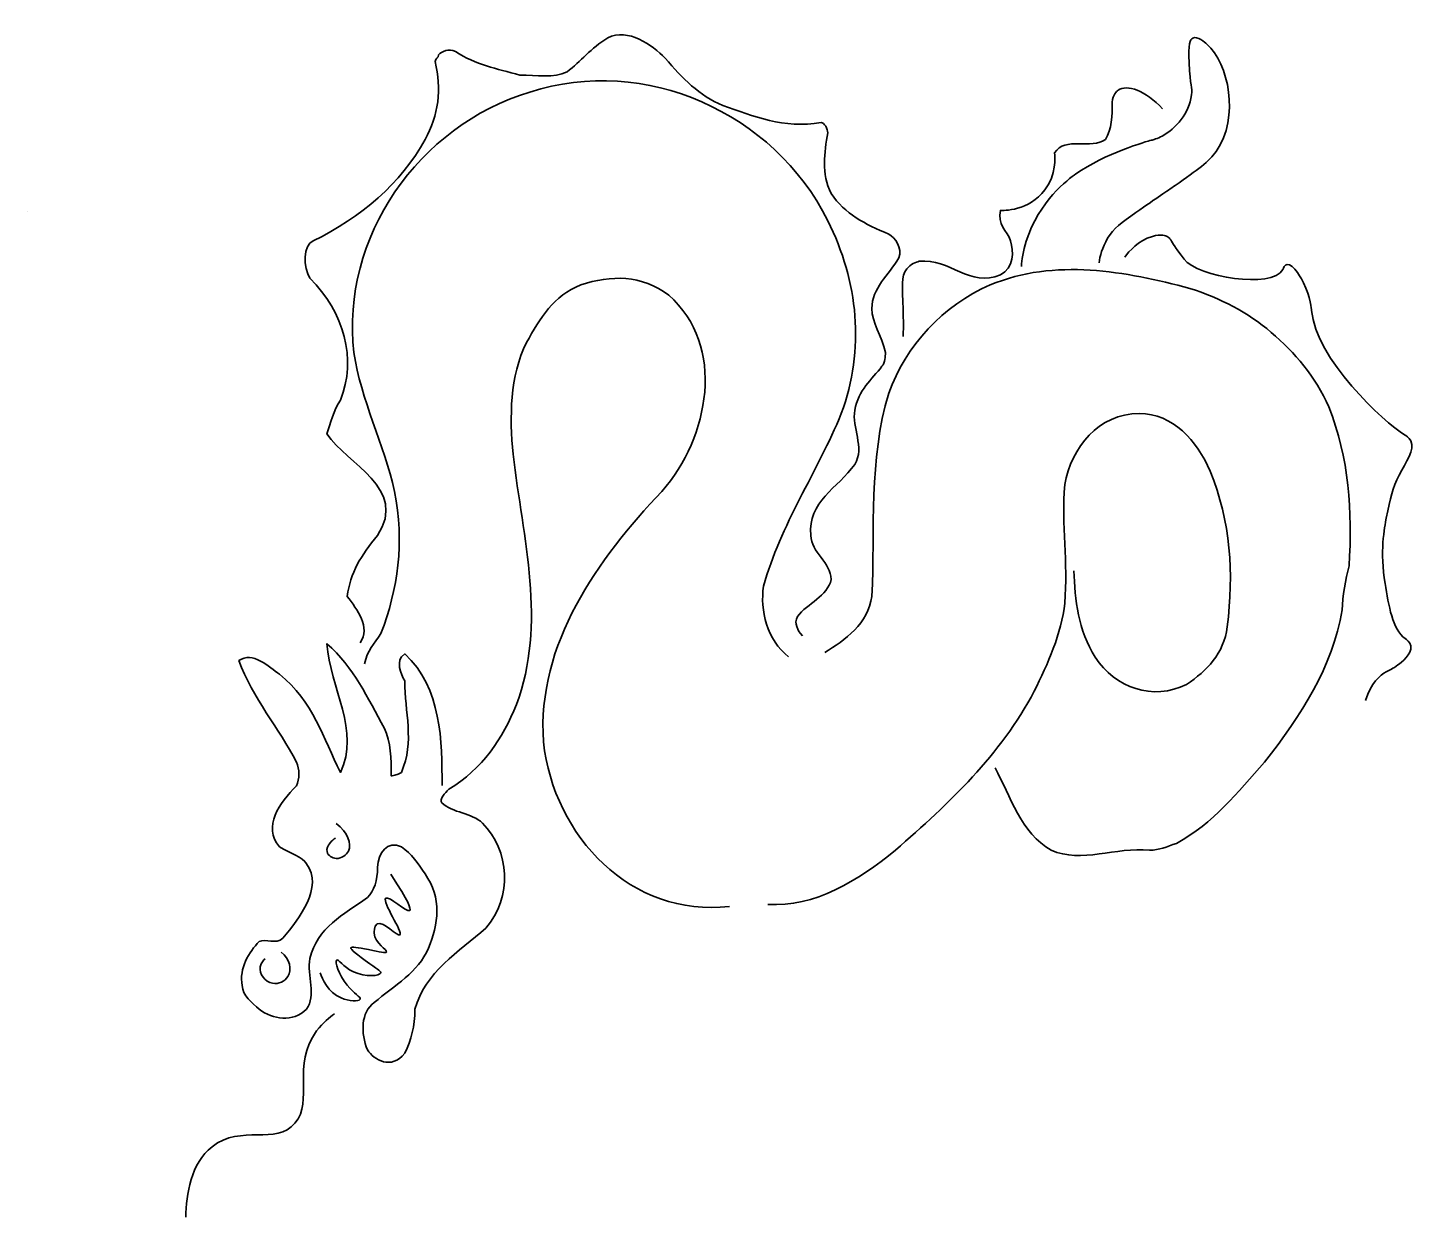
# Model space of a CAD drawing. Header units: inches. Extents: x 3.1 to 22.4, y -24.7 to -8.1.
import ezdxf

# ---------------------------------------------------------------- set-up
doc = ezdxf.new("R2010")
doc.units = ezdxf.units.IN
doc.header["$MEASUREMENT"] = 0
doc.layers.add('Path', color=7, linetype='Continuous')

msp = doc.modelspace()

# ---------------------------------------------------------------- linework, layer by layer
at = {"layer": 'Path', "color": 250, "lineweight": 35, "true_color": 0x231f20}
msp.add_lwpolyline([(3.088, -10.691), (3.088, -10.691)], dxfattribs=at)
for points, knots in [([(7.706, -16.687), (7.855, -16.463), (7.667, -16.228), (7.526, -16.04), (7.573, -15.71), (7.714, -15.475), (7.949, -15.193), (8.373, -14.534), (7.526, -14.205), (7.244, -13.782), (7.291, -13.641), (7.338, -13.453), (7.432, -13.311), (7.667, -12.747), (7.479, -12.089), (7.009, -11.618), (6.914, -11.477), (6.914, -11.148), (7.056, -11.101), (7.714, -10.771), (8.279, -10.301), (8.608, -9.69), (8.796, -9.36), (8.843, -8.984), (8.749, -8.608), (8.749, -8.561), (8.796, -8.561), (8.796, -8.514), (8.843, -8.467), (8.937, -8.42), (9.031, -8.467), (9.313, -8.655), (9.596, -8.702), (9.925, -8.796), (10.16, -8.796), (10.395, -8.843), (10.583, -8.749), (10.771, -8.608), (10.913, -8.42), (11.148, -8.279), (11.43, -8.137), (11.759, -8.373), (11.947, -8.561), (12.183, -8.843), (12.418, -9.078), (12.747, -9.219), (13.17, -9.36), (13.594, -9.549), (14.111, -9.454), (14.158, -9.454), (14.205, -9.549), (14.205, -9.596), (14.158, -9.878), (14.111, -10.16), (14.252, -10.442), (14.44, -10.724), (14.723, -10.866), (15.052, -11.007), (15.146, -11.054), (15.24, -11.195), (15.193, -11.336), (15.052, -11.571), (14.817, -11.759), (14.817, -12.041), (14.817, -12.23), (14.958, -12.418), (15.005, -12.653), (15.005, -12.7), (15.005, -12.794), (14.958, -12.841), (14.817, -13.029), (14.629, -13.17), (14.581, -13.453), (14.534, -13.688), (14.723, -13.97), (14.581, -14.205), (14.346, -14.534), (13.923, -14.723), (13.97, -15.193), (13.97, -15.428), (14.252, -15.569), (14.252, -15.804), (14.205, -16.04), (13.923, -16.134), (13.782, -16.322), (13.735, -16.416), (13.782, -16.51), (13.852, -16.587)], [0, 0, 0, 0, 1, 1, 1, 2, 2, 2, 3, 3, 3, 4, 4, 4, 5, 5, 5, 6, 6, 6, 7, 7, 7, 8, 8, 8, 9, 9, 9, 10, 10, 10, 11, 11, 11, 12, 12, 12, 13, 13, 13, 14, 14, 14, 15, 15, 15, 16, 16, 16, 17, 17, 17, 18, 18, 18, 19, 19, 19, 20, 20, 20, 21, 21, 21, 22, 22, 22, 23, 23, 23, 24, 24, 24, 25, 25, 25, 26, 26, 26, 27, 27, 27, 28, 28, 28, 29, 29, 29, 29]), ([(16.895, -11.454), (16.902, -11.367), (16.919, -11.245), (16.963, -11.105), (17.134, -10.551), (17.552, -10.24), (17.652, -10.169), (18.052, -9.886), (18.648, -9.715), (18.698, -9.701), (18.728, -9.693), (18.784, -9.678), (18.851, -9.642), (19.042, -9.54), (19.227, -9.326), (19.26, -9.072), (19.276, -8.95), (19.238, -8.966), (19.226, -8.621), (19.217, -8.367), (19.236, -8.3), (19.277, -8.28), (19.341, -8.25), (19.444, -8.34), (19.473, -8.365), (19.774, -8.631), (19.934, -9.377), (19.602, -9.856), (19.504, -9.998), (19.346, -10.109), (19.03, -10.331), (18.92, -10.409), (18.788, -10.494), (18.486, -10.705), (18.284, -10.846), (18.18, -10.921), (18.094, -11.063), (18.016, -11.191), (17.987, -11.316), (17.975, -11.403)], [0, 0, 0, 0, 1, 1, 1, 2, 2, 2, 3, 3, 3, 4, 4, 4, 5, 5, 5, 6, 6, 6, 7, 7, 7, 8, 8, 8, 9, 9, 9, 10, 10, 10, 11, 11, 11, 12, 12, 12, 13, 13, 13, 13]), ([(13.66, -16.879), (13.359, -16.651), (13.264, -16.228), (13.311, -15.899), (13.547, -15.052), (14.064, -14.299), (14.393, -13.5), (14.723, -12.606), (14.629, -11.665), (14.205, -10.819), (13.453, -9.313), (11.665, -8.514), (10.066, -9.031), (8.514, -9.501), (7.432, -11.054), (7.62, -12.653), (7.714, -13.311), (8.043, -13.923), (8.184, -14.581), (8.326, -15.287), (8.231, -15.946), (7.996, -16.557), (7.902, -16.698), (7.808, -16.792), (7.765, -16.976)], [0, 0, 0, 0, 1, 1, 1, 2, 2, 2, 3, 3, 3, 4, 4, 4, 5, 5, 5, 6, 6, 6, 7, 7, 7, 8, 8, 8, 8]), ([(15.253, -12.43), (15.257, -12.269), (15.255, -12.137), (15.252, -12.049), (15.243, -11.729), (15.215, -11.593), (15.305, -11.486), (15.357, -11.424), (15.427, -11.396), (15.475, -11.383), (15.899, -11.336), (16.181, -11.759), (16.604, -11.571), (16.792, -11.477), (16.792, -11.242), (16.745, -11.101), (16.698, -10.96), (16.557, -10.866), (16.604, -10.677), (16.638, -10.679), (17.002, -10.686), (17.223, -10.39), (17.383, -10.174), (17.363, -9.936), (17.357, -9.878), (17.498, -9.643), (17.874, -9.831), (18.062, -9.69), (18.156, -9.549), (18.156, -9.36), (18.156, -9.172), (18.172, -9.063), (18.216, -9.021), (18.24, -9.005), (18.362, -8.919), (18.62, -9.009), (18.857, -9.265)], [0, 0, 0, 0, 1, 1, 1, 2, 2, 2, 3, 3, 3, 4, 4, 4, 5, 5, 5, 6, 6, 6, 7, 7, 7, 8, 8, 8, 9, 9, 9, 10, 10, 10, 11, 11, 11, 12, 12, 12, 12]), ([(18.332, -11.326), (18.394, -11.242), (18.521, -11.094), (18.715, -11.037), (18.842, -11), (18.904, -11.029), (18.92, -11.037), (18.963, -11.06), (18.974, -11.096), (19.03, -11.182), (19.03, -11.182), (19.031, -11.183), (19.156, -11.353), (19.343, -11.607), (20.383, -11.77), (20.528, -11.497), (20.538, -11.476), (20.554, -11.436), (20.587, -11.428), (20.679, -11.408), (20.802, -11.654), (20.817, -11.684), (20.914, -11.88), (20.927, -12.056), (20.928, -12.067), (20.979, -12.732), (21.933, -13.625), (22.221, -13.794), (22.237, -13.803), (22.281, -13.828), (22.306, -13.879), (22.369, -14.008), (22.239, -14.172), (22.144, -14.355), (22.053, -14.532), (22.024, -14.672), (21.966, -14.951), (21.939, -15.079), (21.877, -15.427), (21.949, -15.861), (21.999, -16.167), (22.053, -16.497), (22.229, -16.627), (22.247, -16.64), (22.296, -16.674), (22.306, -16.729), (22.326, -16.842), (22.17, -16.96), (22.127, -16.993), (22.057, -17.046), (22.01, -17.062), (21.966, -17.087), (21.874, -17.137), (21.76, -17.242), (21.676, -17.486)], [0, 0, 0, 0, 1, 1, 1, 2, 2, 2, 3, 3, 3, 4, 4, 4, 5, 5, 5, 6, 6, 6, 7, 7, 7, 8, 8, 8, 9, 9, 9, 10, 10, 10, 11, 11, 11, 12, 12, 12, 13, 13, 13, 14, 14, 14, 15, 15, 15, 16, 16, 16, 17, 17, 17, 18, 18, 18, 18]), ([(16.529, -18.422), (16.745, -18.815), (16.886, -19.332), (17.31, -19.567), (17.733, -19.756), (18.203, -19.52), (18.674, -19.567), (18.815, -19.567), (18.909, -19.52), (19.05, -19.473), (19.567, -19.191), (19.897, -18.768), (20.273, -18.344), (20.79, -17.686), (21.214, -17.027), (21.355, -16.228), (21.355, -16.04), (21.402, -15.804), (21.449, -15.616), (21.496, -14.864), (21.449, -14.111), (21.167, -13.406), (20.979, -12.982), (20.696, -12.653), (20.367, -12.371), (20.038, -12.089), (19.661, -11.9), (19.238, -11.759), (18.344, -11.524), (17.357, -11.336), (16.463, -11.712), (15.804, -11.994), (15.287, -12.559), (15.052, -13.217), (14.77, -14.158), (14.864, -15.099), (14.817, -16.04), (14.77, -16.416), (14.44, -16.651), (14.165, -16.818)], [0, 0, 0, 0, 1, 1, 1, 2, 2, 2, 3, 3, 3, 4, 4, 4, 5, 5, 5, 6, 6, 6, 7, 7, 7, 8, 8, 8, 9, 9, 9, 10, 10, 10, 11, 11, 11, 12, 12, 12, 13, 13, 13, 13]), ([(8.846, -18.669), (8.843, -18.062), (8.843, -17.31), (8.326, -16.839), (8.184, -16.933), (8.279, -17.121), (8.326, -17.216), (8.326, -17.639), (8.467, -18.062), (8.279, -18.486), (8.231, -18.533), (8.137, -18.533), (8.137, -18.533), (8.137, -18.297), (8.137, -18.062), (8.043, -17.874), (7.808, -17.451), (7.62, -17.027), (7.244, -16.698), (7.291, -17.31), (7.714, -17.921), (7.432, -18.486), (7.197, -18.015), (7.056, -17.498), (6.585, -17.121), (6.444, -17.027), (6.209, -16.792), (6.021, -16.933), (6.209, -17.451), (6.585, -17.874), (6.82, -18.344), (6.867, -18.439), (6.867, -18.58), (6.82, -18.674), (6.585, -18.909), (6.35, -19.238), (6.585, -19.52), (6.726, -19.614), (6.914, -19.661), (6.961, -19.756), (7.197, -20.085), (6.867, -20.508), (6.632, -20.79), (6.538, -20.884), (6.397, -20.79), (6.303, -20.837), (6.162, -20.979), (6.021, -21.214), (6.068, -21.449), (6.068, -21.59), (6.209, -21.684), (6.303, -21.778), (6.491, -21.919), (6.773, -21.966), (6.961, -21.778), (7.103, -21.59), (6.961, -21.308), (7.009, -21.073), (7.103, -20.649), (7.479, -20.461), (7.808, -20.226), (7.902, -20.132), (7.949, -19.991), (7.949, -19.803), (7.949, -19.614), (8.09, -19.426), (8.279, -19.52), (8.42, -19.614), (8.514, -19.756), (8.608, -19.897), (8.843, -20.226), (8.796, -20.602), (8.655, -20.931), (8.514, -21.261), (8.184, -21.449), (7.902, -21.684), (7.714, -21.825), (7.714, -22.107), (7.808, -22.343), (7.902, -22.484), (8.137, -22.625), (8.326, -22.39), (8.42, -22.201), (8.467, -22.013), (8.467, -21.778), (8.608, -21.261), (9.078, -20.979), (9.454, -20.649), (9.831, -20.226), (9.784, -19.567), (9.407, -19.191), (9.266, -19.05), (8.984, -19.05), (8.843, -18.909), (8.796, -18.862), (8.89, -18.768), (8.937, -18.721), (9.407, -18.439), (9.69, -18.015), (9.878, -17.545), (10.301, -16.416), (9.972, -15.24), (9.831, -14.064), (9.784, -13.547), (9.784, -12.982), (10.019, -12.512), (10.207, -12.183), (10.395, -11.853), (10.771, -11.712), (11.195, -11.571), (11.618, -11.571), (11.994, -11.853), (12.794, -12.559), (12.559, -13.829), (11.9, -14.581), (11.007, -15.522), (10.16, -16.698), (10.254, -18.062), (10.395, -19.379), (11.477, -20.508), (12.837, -20.349)], [0, 0, 0, 0, 1, 1, 1, 2, 2, 2, 3, 3, 3, 4, 4, 4, 5, 5, 5, 6, 6, 6, 7, 7, 7, 8, 8, 8, 9, 9, 9, 10, 10, 10, 11, 11, 11, 12, 12, 12, 13, 13, 13, 14, 14, 14, 15, 15, 15, 16, 16, 16, 17, 17, 17, 18, 18, 18, 19, 19, 19, 20, 20, 20, 21, 21, 21, 22, 22, 22, 23, 23, 23, 24, 24, 24, 25, 25, 25, 26, 26, 26, 27, 27, 27, 28, 28, 28, 29, 29, 29, 30, 30, 30, 31, 31, 31, 32, 32, 32, 33, 33, 33, 34, 34, 34, 35, 35, 35, 36, 36, 36, 37, 37, 37, 38, 38, 38, 39, 39, 39, 40, 40, 40, 40]), ([(13.371, -20.32), (14.017, -20.367), (14.629, -19.991), (15.146, -19.567), (15.899, -18.909), (16.604, -18.25), (17.074, -17.357), (17.263, -16.98), (17.451, -16.557), (17.498, -16.134), (17.545, -15.569), (17.451, -15.052), (17.498, -14.487), (17.592, -13.97), (17.968, -13.5), (18.533, -13.5), (19.003, -13.5), (19.332, -13.876), (19.52, -14.299), (19.803, -15.005), (19.85, -15.71), (19.756, -16.463), (19.709, -16.839), (19.473, -17.074), (19.191, -17.263), (18.721, -17.498), (18.203, -17.31), (17.921, -16.886), (17.686, -16.51), (17.639, -16.087), (17.626, -15.683)], [0, 0, 0, 0, 1, 1, 1, 2, 2, 2, 3, 3, 3, 4, 4, 4, 5, 5, 5, 6, 6, 6, 7, 7, 7, 8, 8, 8, 9, 9, 9, 10, 10, 10, 10]), ([(7.365, -19.401), (7.345, -19.412), (7.309, -19.434), (7.28, -19.477), (7.263, -19.504), (7.236, -19.544), (7.246, -19.588), (7.259, -19.643), (7.322, -19.677), (7.374, -19.682), (7.45, -19.688), (7.518, -19.631), (7.544, -19.579), (7.594, -19.48), (7.532, -19.318), (7.374, -19.197)], [0, 0, 0, 0, 1, 1, 1, 2, 2, 2, 3, 3, 3, 4, 4, 4, 5, 5, 5, 5]), ([(7.152, -21.273), (7.18, -21.353), (7.258, -21.541), (7.442, -21.621), (7.551, -21.669), (7.69, -21.676), (7.706, -21.638), (7.719, -21.606), (7.625, -21.565), (7.527, -21.443), (7.407, -21.294), (7.353, -21.113), (7.382, -21.094), (7.406, -21.078), (7.464, -21.187), (7.612, -21.256), (7.783, -21.335), (7.983, -21.316), (7.995, -21.273), (8, -21.254), (7.968, -21.236), (7.842, -21.145), (7.659, -21.013), (7.568, -20.947), (7.578, -20.924), (7.587, -20.904), (7.666, -20.919), (7.825, -20.949), (7.988, -20.981), (8.06, -21.004), (8.071, -20.983), (8.09, -20.949), (7.912, -20.869), (7.901, -20.72), (7.901, -20.713), (7.895, -20.619), (7.944, -20.592), (8.034, -20.542), (8.222, -20.773), (8.259, -20.745), (8.307, -20.708), (8.007, -20.283), (8.063, -20.235), (8.109, -20.195), (8.352, -20.441), (8.395, -20.405), (8.417, -20.386), (8.389, -20.288), (8.131, -19.903)], [0, 0, 0, 0, 1, 1, 1, 2, 2, 2, 3, 3, 3, 4, 4, 4, 5, 5, 5, 6, 6, 6, 7, 7, 7, 8, 8, 8, 9, 9, 9, 10, 10, 10, 11, 11, 11, 12, 12, 12, 13, 13, 13, 14, 14, 14, 15, 15, 15, 16, 16, 16, 16]), ([(6.387, -21.077), (6.367, -21.093), (6.328, -21.131), (6.319, -21.188), (6.302, -21.287), (6.382, -21.397), (6.489, -21.417), (6.574, -21.433), (6.66, -21.389), (6.702, -21.324), (6.762, -21.227), (6.731, -21.075), (6.608, -20.983)], [0, 0, 0, 0, 1, 1, 1, 2, 2, 2, 3, 3, 3, 4, 4, 4, 4]), ([(7.35, -21.844), (7.286, -21.888), (7.189, -21.963), (7.102, -22.08), (6.745, -22.559), (7.067, -23.048), (6.801, -23.361), (6.535, -23.675), (6.053, -23.372), (5.65, -23.688), (5.352, -23.923), (5.29, -24.346), (5.284, -24.669)], [0, 0, 0, 0, 1, 1, 1, 2, 2, 2, 3, 3, 3, 4, 4, 4, 4])]:
    msp.add_open_spline(points, degree=3, knots=knots, dxfattribs=at)

doc.saveas('drawing.dxf')
